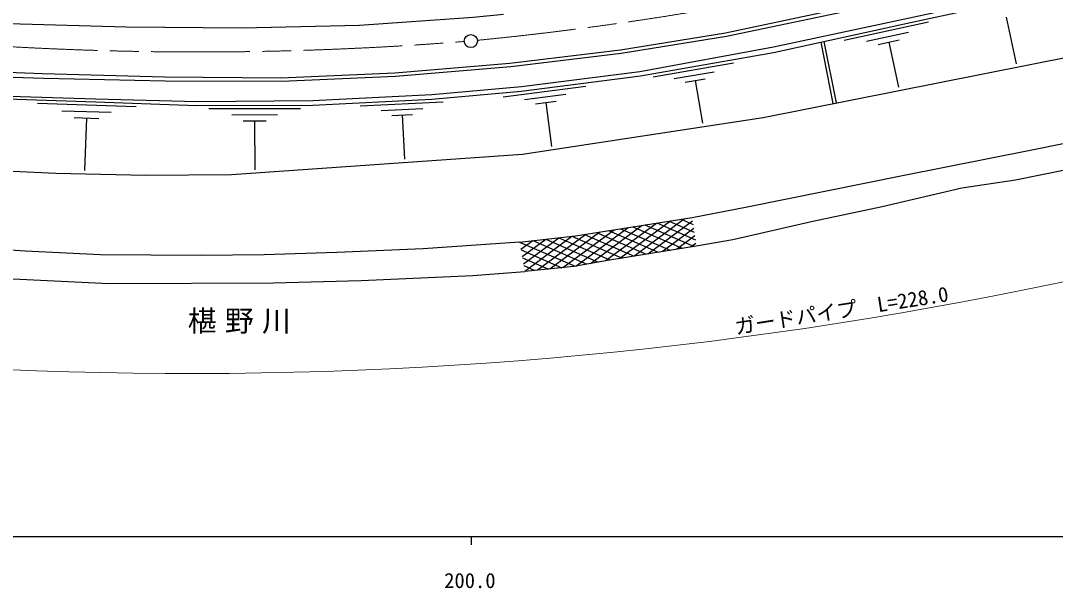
# Model space of a CAD drawing. Units: millimetres, scale not verified. Extents: x 40000 to 680000, y 20000 to 380000.
# Drawn here: x 213304 to 338927, y 198715 to 267630 of the extents above; entities that cross this region are included whole.
import ezdxf
from ezdxf.enums import TextEntityAlignment as Align

# ---------------------------------------------------------------- set-up
doc = ezdxf.new("R2010")
doc.units = ezdxf.units.MM
doc.header["$LTSCALE"] = 1000
doc.linetypes.add('CHAIN', pattern=[18.5, 12, -1.5, 3.5, -1.5])
for name, color, linetype, lineweight in [('M-BGD', 7, 'Continuous', 25), ('M-BMK', 2, 'CHAIN', 13), ('M-BMK-OTRS', 5, 'Continuous', 25), ('M-BMK-SRVR', 3, 'Continuous', 25), ('M-STR-HTXT', 7, 'Continuous', 13), ('M-STR-STRD', 7, 'Continuous', 25), ('M-TTL-BAND', 7, 'Continuous', 25)]:
    doc.layers.add(name, color=color, linetype=linetype, lineweight=lineweight)
doc.styles.add('ＭＳ ゴシック', font='')
doc.styles.get('ＭＳ ゴシック').set_extended_font_data('MS Gothic')

msp = doc.modelspace()

# ---------------------------------------------------------------- linework, layer by layer
at = {"layer": 'M-BGD'}
for p, q in [((332958, 268047), (334178, 262389)), ((313289, 265247), (323512, 267500)), ((312342, 257651), (310855, 265120)), ((315995, 265129), (321107, 266255)), ((317423, 264729), (319979, 265292)), ((310455, 265032), (311922, 257567)), ((318701, 265010), (319902, 259558)), ((290107, 260818), (299848, 262514)), ((292655, 260592), (297526, 261441)), ((293986, 260155), (296421, 260579)), ((295204, 260367), (296109, 255172)), ((271890, 258406), (281905, 259695)), ((215356, 257602), (227309, 257205)), ((254532, 257277), (264594, 257784)), ((274479, 258061), (279487, 258705)), ((275817, 257554), (278321, 257876)), ((277069, 257715), (277757, 252373)), ((218318, 256706), (224294, 256508)), ((236139, 256955), (247280, 256983)), ((257081, 256733), (262113, 256986)), ((219786, 255860), (222774, 255760)), ((221280, 255810), (221068, 249435)), ((238926, 256219), (244496, 256233)), ((240320, 255480), (243105, 255487)), ((241713, 255483), (241728, 249541)), ((258373, 256125), (260889, 256252)), ((259631, 256189), (259901, 250822)), ((280704, 237830), (287065, 242523)), ((282487, 238151), (288779, 242794)), ((284270, 238473), (290494, 243065)), ((286012, 238764), (292208, 243335)), ((287617, 242611), (293615, 239993)), ((287737, 239043), (293922, 243606)), ((289086, 242843), (295075, 240229)), ((289463, 239322), (294893, 243329)), ((290554, 243074), (295221, 241038)), ((292023, 243306), (295088, 241969)), ((293492, 243538), (294955, 242900)), ((274355, 238116), (278651, 241286)), ((274513, 237239), (280241, 241465)), ((276004, 237345), (281922, 241711)), ((277560, 237498), (283637, 241982)), ((278651, 241286), (284858, 238577)), ((279116, 237652), (285351, 242253)), ((280241, 241465), (286318, 238813)), ((281742, 241683), (287777, 239049)), ((283211, 241915), (289237, 239285)), ((284680, 242147), (290696, 239521)), ((286148, 242379), (292156, 239757)), ((291188, 239600), (295022, 242429)), ((292913, 239879), (295150, 241530)), ((273881, 240749), (280610, 237813)), ((274039, 239872), (275471, 240928)), ((274197, 238994), (277061, 241107)), ((275471, 240928), (282025, 238068)), ((277061, 241107), (283441, 238323)), ((294639, 240158), (295279, 240630)), ((274052, 239802), (279003, 237641)), ((274222, 238855), (277373, 237480)), ((274393, 237907), (275742, 237319))]:
    msp.add_line(p, q, dxfattribs=at)
for points in [[(207990, 258586), (222394, 258152), (234730, 257837), (248775, 257935), (263237, 258671), (274121, 259621), (288494, 261450), (304705, 264446), (321209, 267958), (354901, 275255), (367933, 278536), (383665, 283263), (395588, 287311), (403773, 290747), (416642, 296820), (421995, 299691), (430808, 304752), (436930, 308585), (444700, 313816), (454039, 320679), (458687, 324315)], [(207972, 258248), (222408, 257768), (234659, 257351), (248757, 257386), (263210, 258114), (274077, 259091), (288565, 260955), (304723, 263770), (321325, 267427), (355202, 274734), (367933, 278018), (383967, 282768), (395739, 286896), (403995, 290403), (416690, 296396), (422053, 299219), (430913, 304279), (437056, 308061), (444851, 313272), (454226, 320126), (458997, 323904)], [(64775, 277484), (81712, 272541), (116726, 262704), (126278, 260396), (146804, 255833), (149148, 256348), (172053, 252725), (197017, 250577), (209691, 249472), (217578, 249103), (228480, 248890), (238920, 248944), (274219, 251429), (303445, 255886), (357298, 266566), (361896, 267498)], [(294833, 243750), (301509, 245028), (320366, 248846), (336062, 251935), (350692, 254901), (362908, 257564)], [(363796, 254545), (348597, 251065), (340288, 249503), (334109, 248260), (327575, 247301), (317915, 245046), (309499, 243235), (299769, 241016), (295330, 240270)], [(273881, 240749), (280664, 241513), (294833, 243750)], [(273881, 240749), (262163, 239933), (251687, 239471), (242880, 239187), (235210, 239116), (222994, 239222), (213832, 239648), (208256, 240004), (193484, 241087)], [(295330, 240270), (284783, 238565), (280451, 237784), (274521, 237198)], [(193129, 237216), (224059, 235742), (244016, 235813), (254634, 236097), (268200, 236701), (274521, 237198)]]:
    msp.add_lwpolyline(points, dxfattribs=at)
at = {"layer": 'M-BMK'}
for centre, radius, start, end in [((230545, 655684), 392298, 275.58874, 283.66185), ((234916, 672309), 408477, 266.59564, 274.52699)]:
    msp.add_arc(centre, radius, start, end, dxfattribs=at)
at = {"layer": 'M-BMK-OTRS'}
for points in [[(201002, 261768), (215966, 261236), (230757, 260830), (244901, 260695), (258729, 261306), (272715, 262476), (286124, 264100), (298888, 266160), (312454, 269023), (329827, 272725), (351163, 277326), (357798, 278757), (372280, 282753), (384292, 286533), (394220, 290011), (397440, 291318), (404609, 294437), (410807, 297370), (417231, 300667), (422630, 303653), (430042, 307992), (436590, 312152), (444678, 317691), (456881, 326708)], [(71081, 294472), (82741, 290359), (93892, 286737), (106428, 283114), (117880, 280131), (132031, 276784), (145774, 274059), (159695, 271777), (171857, 270126), (184268, 268786), (198260, 267800), (211825, 267276), (226119, 266895), (240146, 266752), (254457, 267072), (268253, 268049), (271946, 268422)]]:
    msp.add_lwpolyline(points, dxfattribs=at)
at = {"layer": 'M-BMK-SRVR'}
msp.add_circle((267955, 265156), 800, dxfattribs=at)
at = {"layer": 'M-STR-HTXT'}
msp.add_arc((233940, 733550), 508766, 264.80609, 292.92521, dxfattribs=at)
at = {"layer": 'M-STR-STRD'}
msp.add_lwpolyline([(201090, 261131), (216106, 260660), (230842, 260328), (245002, 260276), (258830, 260887), (272816, 262057), (286225, 263680), (298989, 265741), (312555, 268604), (329928, 272306), (351264, 276906), (357899, 278338), (372391, 282275), (384369, 286038), (394321, 289591), (397551, 290813), (404710, 294017), (410908, 296951), (417334, 300190), (422764, 303140), (430132, 307470), (436732, 311600), (444763, 317082), (457185, 326306)], dxfattribs=at)
at = {"layer": 'M-TTL-BAND'}
for p, q in [((40000, 205000), (579000, 205000)), ((268000, 205000), (268000, 204000))]:
    msp.add_line(p, q, dxfattribs=at)

# ---------------------------------------------------------------- texts
at = {"layer": 'M-BGD', "insert": (240354, 229600), "char_height": 2566, "attachment_point": 8, "style": 'ＭＳ ゴシック'}
msp.add_mtext('\\T1.29;椹野川', dxfattribs=at)
at = {"layer": 'M-STR-HTXT', "style": 'ＭＳ ゴシック'}
msp.add_text('ガードパイプ  L=228.0', height=1833, rotation=8.845, dxfattribs=at).set_placement((313196, 231017), align=Align.BOTTOM_CENTER)
at = {"layer": 'M-TTL-BAND', "style": 'ＭＳ ゴシック'}
msp.add_text('200.0', height=1833, dxfattribs=at).set_placement((267844, 198195), align=Align.BOTTOM_CENTER)

doc.saveas('drawing.dxf')
